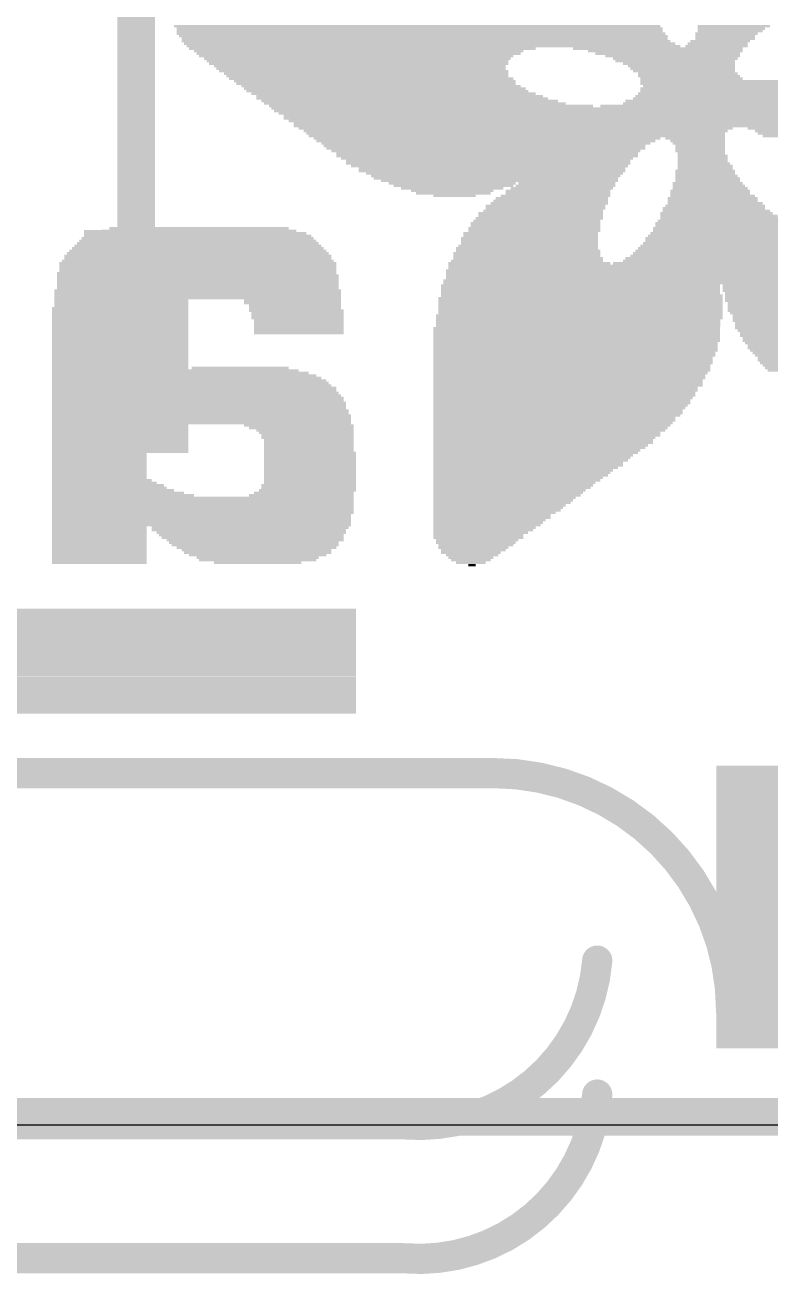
# Model space of a CAD drawing. Extents: x -0.1 to 24.1, y -0.3 to 31.9.
# Drawn here: x 13.33 to 18.34, y 14.06 to 22.45 of the extents above; entities that cross this region are included whole.
import ezdxf

# ---------------------------------------------------------------- set-up
doc = ezdxf.new("R2010")
doc.units = 0
for name, color, linetype in [('1', 12, 'CONTINUOUS'), ('16', 132, 'CONTINUOUS'), ('20', 53, 'CONTINUOUS'), ('21', 253, 'CONTINUOUS'), ('22', 253, 'CONTINUOUS'), ('51', 253, 'CONTINUOUS')]:
    doc.layers.add(name, color=color, linetype=linetype)

# ---------------------------------------------------------------- blocks, each defined once
blk = doc.blocks.new('RECT')
blk.add_solid([(-0.5, -0.5), (0.5, -0.5), (-0.5, 0.5), (0.5, 0.5)])

msp = doc.modelspace()

# ---------------------------------------------------------------- linework, layer by layer
at = {"layer": '1', "const_width": 0.254}
msp.add_lwpolyline([(14.08, 20.3226), (14.08, 22.589)], dxfattribs=at)
at = {"layer": '1', "const_width": 0.127}
msp.add_lwpolyline([(14.0165, 20.3226, 1), (14.1435, 20.3226)], format="xyb", dxfattribs=at)
at = {"layer": '16', "const_width": 0.254}
msp.add_lwpolyline([(0.254, 15.113), (23.749, 15.113)], dxfattribs=at)
at = {"layer": '20'}
msp.add_line((0.254, 15.0586), (23.746, 15.0586), dxfattribs=at)
at = {"layer": '21', "const_width": 0.2032}
msp.add_lwpolyline([(6.78, 17.4226), (16.48, 17.4226)], dxfattribs=at)
at = {"layer": '21', "const_width": 0.1016}
msp.add_lwpolyline([(16.48, 17.3718, 1), (16.48, 17.4734)], format="xyb", dxfattribs=at)
at = {"layer": '51'}
for points, const_width in [([(18.08, 15.8226, 0.4142), (16.48, 17.4226)], 0.2032), ([(16.48, 17.4734, 1), (16.48, 17.3718)], 0.1016), ([(15.88, 15.0626, 0.4142), (17.18, 16.1626)], 0.2032), ([(17.2306, 16.1584, 1), (17.1294, 16.1668)], 0.1016), ([(18.08, 15.8734, 1), (18.08, 15.7718)], 0.1016), ([(18.0292, 15.8226, 1), (18.1308, 15.8226)], 0.1016), ([(15.88, 14.1626, 0.4142), (17.18, 15.2626)], 0.2032), ([(17.2306, 15.2584, 1), (17.1294, 15.2668)], 0.1016), ([(15.8842, 15.1132, 1), (15.8758, 15.012)], 0.1016), ([(15.88, 15.0118, 1), (15.88, 15.1134)], 0.1016), ([(15.8842, 14.2132, 1), (15.8758, 14.112)], 0.1016), ([(15.88, 14.1118, 1), (15.88, 14.2134)], 0.1016)]:
    msp.add_lwpolyline(points, format="xyb", dxfattribs=dict(at, const_width=const_width))
at = {"layer": '51', "const_width": 0.2032}
for points in [[(18.08, 15.8226), (19.08, 15.8226)], [(6.68, 15.0626), (15.88, 15.0626)], [(6.68, 14.1626), (15.88, 14.1626)]]:
    msp.add_lwpolyline(points, dxfattribs=at)

# ---------------------------------------------------------------- block references
at = {"layer": '1'}
for p, xscale, yscale in [((14.08, 20.3226), 0.7, 1.5), ((18.68, 16.5226), 1.4, 1.9)]:
    msp.add_blockref('RECT', p, dxfattribs=dict(at, xscale=xscale, yscale=yscale))
at = {"layer": '22', "rotation": 180}
for p, xscale, yscale in [((15.9695, 22.4409), 3.269, 0.0168), ((15.9863, 22.4242), 3.2689, 0.0167), ((15.9863, 22.4074), 3.2689, 0.0168), ((18.0985, 22.4409), 0.4862, 0.0168), ((18.0817, 22.4242), 0.4527, 0.0167), ((18.0734, 22.4074), 0.4359, 0.0168), ((15.9947, 22.3906), 3.2857, 0.0168), ((16.0114, 22.3739), 3.2858, 0.0167), ((16.0198, 22.3571), 3.269, 0.0168), ((16.0282, 22.3403), 3.2857, 0.0168), ((16.0534, 22.3236), 3.3025, 0.0167), ((17.9896, 22.3236), 0.4023, 0.0167), ((18.0063, 22.3403), 0.4024, 0.0168), ((18.0482, 22.3906), 0.4191, 0.0168), ((18.0399, 22.3739), 0.4023, 0.0167), ((18.0399, 22.3571), 0.4023, 0.0168), ((16.0785, 22.3068), 3.3193, 0.0168), ((15.6007, 22.29), 2.3302, 0.0168), ((15.5756, 22.2733), 2.2129, 0.0167), ((15.5756, 22.2565), 2.1793, 0.0168), ((15.5587, 22.2398), 2.1123, 0.0167), ((17.5872, 22.29), 1.14, 0.0168), ((17.6375, 22.2733), 1.0394, 0.0167), ((17.6543, 22.2565), 0.9723, 0.0168), ((17.6878, 22.2398), 0.9052, 0.0167), ((17.9811, 22.3068), 0.4191, 0.0168), ((15.5672, 22.223), 2.0619, 0.0168), ((15.5672, 22.2062), 2.0285, 0.0168), ((15.5756, 22.1895), 2.0117, 0.0167), ((15.5839, 22.1727), 1.9614, 0.0168), ((15.5923, 22.1559), 1.9446, 0.0168), ((17.7046, 22.223), 0.8382, 0.0168), ((17.7046, 22.2062), 0.8047, 0.0168), ((17.7297, 22.1895), 0.7544, 0.0167), ((17.7464, 22.1727), 0.7209, 0.0168), ((17.7549, 22.1559), 0.7041, 0.0168), ((15.609, 22.1392), 1.9447, 0.0167), ((15.6259, 22.1224), 1.9111, 0.0168), ((15.6342, 22.1056), 1.8944, 0.0168), ((15.6593, 22.0889), 1.9111, 0.0167), ((15.6845, 22.0721), 1.8944, 0.0168), ((17.7632, 22.1392), 0.6873, 0.0167), ((17.7884, 22.1224), 0.6706, 0.0168), ((17.7967, 22.1056), 0.6873, 0.0168), ((17.8135, 22.0889), 0.6873, 0.0167), ((18.7272, 22.0721), 2.5146, 0.0168), ((15.6929, 22.0553), 1.8776, 0.0168), ((15.7264, 22.0386), 1.8776, 0.0167), ((15.7515, 22.0218), 1.8943, 0.0168), ((15.7684, 22.0051), 1.8943, 0.0167), ((15.8102, 21.9883), 1.9111, 0.0168), ((18.6685, 21.9883), 2.4308, 0.0168), ((18.6852, 22.0051), 2.4307, 0.0167), ((18.7188, 22.0553), 2.4978, 0.0168), ((18.6937, 22.0218), 2.4475, 0.0168), ((18.7104, 22.0386), 2.4476, 0.0167), ((15.8521, 21.9715), 1.9279, 0.0168), ((15.8689, 21.9548), 1.9614, 0.0167), ((15.9192, 21.938), 1.995, 0.0168), ((15.9527, 21.9212), 2.0284, 0.0168), ((16.0617, 21.9045), 2.1793, 0.0167), ((18.4757, 21.9045), 2.5482, 0.0167), ((18.5679, 21.9212), 2.4308, 0.0168), ((18.5847, 21.938), 2.4308, 0.0168), ((18.6266, 21.9548), 2.414, 0.0167), ((18.6434, 21.9715), 2.4141, 0.0168), ((17.3525, 21.8877), 4.7274, 0.0168), ((17.3526, 21.8709), 4.6939, 0.0168), ((17.3525, 21.8542), 4.6268, 0.0167), ((17.3358, 21.8374), 4.5263, 0.0168), ((17.3273, 21.8207), 4.5095, 0.0167), ((17.3106, 21.8039), 4.409, 0.0168), ((17.2855, 21.7871), 4.2916, 0.0168), ((17.252, 21.7704), 4.2245, 0.0167), ((16.6317, 21.7536), 2.9169, 0.0168), ((16.6317, 21.7368), 2.8499, 0.0168), ((18.6685, 21.7536), 0.9556, 0.0168), ((18.7355, 21.7368), 0.9891, 0.0168), ((16.6317, 21.7201), 2.8163, 0.0167), ((16.6401, 21.7033), 2.7995, 0.0168), ((16.4389, 21.6865), 2.3302, 0.0168), ((16.4305, 21.6698), 2.2799, 0.0167), ((16.4305, 21.653), 2.2128, 0.0168), ((17.8387, 21.6865), 0.4023, 0.0168), ((17.8554, 21.6698), 0.3688, 0.0167), ((17.8638, 21.653), 0.352, 0.0168), ((18.7523, 21.7201), 0.989, 0.0167), ((18.8026, 21.7033), 1.0226, 0.0168), ((16.4221, 21.6362), 2.1626, 0.0168), ((16.4305, 21.6195), 2.1458, 0.0167), ((16.4305, 21.6027), 2.0788, 0.0168), ((16.4389, 21.586), 2.0284, 0.0167), ((16.4389, 21.5692), 2.0284, 0.0168), ((17.8722, 21.6362), 0.3352, 0.0168), ((17.8722, 21.6195), 0.3352, 0.0167), ((17.8722, 21.6027), 0.3352, 0.0168), ((17.8805, 21.586), 0.3185, 0.0167), ((17.889, 21.5692), 0.3353, 0.0168), ((16.4389, 21.5524), 1.9614, 0.0168), ((16.4473, 21.5357), 1.9111, 0.0167), ((16.4473, 21.5189), 1.9111, 0.0168), ((16.4556, 21.5021), 1.8608, 0.0168), ((16.4724, 21.4854), 1.7938, 0.0167), ((17.8973, 21.5189), 0.3521, 0.0168), ((17.9057, 21.5021), 0.3688, 0.0168), ((17.9057, 21.4854), 0.3688, 0.0167), ((17.889, 21.5524), 0.3353, 0.0168), ((17.889, 21.5357), 0.3353, 0.0167), ((16.4724, 21.4686), 1.7938, 0.0168), ((16.4892, 21.4518), 1.7267, 0.0168), ((16.4976, 21.4351), 1.6764, 0.0167), ((16.4976, 21.4183), 1.6429, 0.0168), ((16.5227, 21.4016), 1.5926, 0.0167), ((17.9141, 21.4351), 0.4191, 0.0167), ((17.9225, 21.4183), 0.4358, 0.0168), ((17.9225, 21.4016), 0.4358, 0.0167), ((17.9058, 21.4686), 0.4023, 0.0168), ((17.9058, 21.4518), 0.4023, 0.0168), ((16.2042, 21.3848), 0.855, 0.0168), ((16.2126, 21.368), 0.8047, 0.0168), ((16.2042, 21.3513), 0.6873, 0.0167), ((16.2042, 21.3345), 0.5532, 0.0168), ((16.2126, 21.3177), 0.5029, 0.0168), ((16.9167, 21.3345), 0.7041, 0.0168), ((16.9167, 21.3177), 0.7041, 0.0168), ((16.9418, 21.3513), 0.6874, 0.0167), ((16.967, 21.368), 0.6705, 0.0168), ((16.9753, 21.3848), 0.6538, 0.0168), ((17.9393, 21.3345), 0.5365, 0.0168), ((17.9393, 21.3177), 0.5365, 0.0168), ((17.9225, 21.3848), 0.4694, 0.0168), ((17.9309, 21.368), 0.4862, 0.0168), ((17.9393, 21.3513), 0.5029, 0.0167), ((16.221, 21.301), 0.2849, 0.0167), ((16.8329, 21.2339), 0.8047, 0.0168), ((16.858, 21.2507), 0.7879, 0.0167), ((16.8664, 21.2674), 0.7711, 0.0168), ((16.8748, 21.2842), 0.7543, 0.0168), ((16.8999, 21.301), 0.7376, 0.0167), ((17.9728, 21.2339), 0.6706, 0.0168), ((17.9728, 21.2507), 0.637, 0.0167), ((17.9561, 21.2842), 0.6035, 0.0168), ((17.9561, 21.2674), 0.6035, 0.0168), ((17.956, 21.301), 0.57, 0.0167), ((16.7909, 21.1501), 0.855, 0.0168), ((16.7993, 21.1836), 0.8382, 0.0168), ((16.7993, 21.1669), 0.8382, 0.0167), ((16.8161, 21.2004), 0.8047, 0.0167), ((16.8329, 21.2171), 0.8047, 0.0168), ((17.9812, 21.1836), 0.7544, 0.0168), ((17.9979, 21.1669), 0.7879, 0.0167), ((18.0063, 21.1501), 0.8046, 0.0168), ((17.9644, 21.2171), 0.6874, 0.0168), ((17.9811, 21.2004), 0.7209, 0.0167), ((14.5026, 21.0663), 1.3076, 0.0167), ((14.5026, 21.083), 1.207, 0.0168), ((16.7574, 21.083), 0.8885, 0.0168), ((16.7574, 21.0663), 0.8885, 0.0167), ((16.7658, 21.1166), 0.8717, 0.0167), ((16.7658, 21.0998), 0.8717, 0.0168), ((16.7742, 21.1333), 0.8549, 0.0168), ((18.0482, 21.083), 0.9891, 0.0168), ((18.065, 21.0663), 1.0226, 0.0167), ((18.0146, 21.1166), 0.8885, 0.0167), ((18.0314, 21.0998), 0.9221, 0.0168), ((18.0147, 21.1333), 0.855, 0.0168), ((14.4943, 20.9825), 1.6261, 0.0167), ((14.4943, 20.9992), 1.5925, 0.0168), ((14.4943, 21.016), 1.5591, 0.0167), ((14.5027, 21.0327), 1.5087, 0.0168), ((14.5027, 21.0495), 1.4417, 0.0168), ((16.7239, 21.016), 0.922, 0.0167), ((16.7239, 20.9992), 0.922, 0.0168), ((16.7239, 20.9825), 0.922, 0.0167), ((16.7323, 21.0495), 0.9053, 0.0168), ((16.7323, 21.0327), 0.9053, 0.0168), ((18.7188, 20.9825), 2.4643, 0.0167), ((18.7188, 21.016), 2.4308, 0.0167), ((18.7272, 20.9992), 2.4475, 0.0168), ((18.7272, 21.0327), 2.414, 0.0168), ((18.7355, 21.0495), 2.3973, 0.0168), ((14.4943, 20.8986), 1.7937, 0.0168), ((14.4943, 20.9154), 1.7603, 0.0168), ((14.4943, 20.9322), 1.7267, 0.0167), ((14.4943, 20.9489), 1.6931, 0.0168), ((14.4943, 20.9657), 1.6597, 0.0168), ((16.7071, 20.9154), 0.989, 0.0168), ((16.7071, 20.8986), 0.989, 0.0168), ((16.7071, 20.9489), 0.9556, 0.0168), ((16.7155, 20.9322), 0.9723, 0.0167), ((16.7155, 20.9657), 0.9388, 0.0168), ((18.6937, 20.8986), 2.5817, 0.0168), ((18.702, 20.9154), 2.5649, 0.0168), ((18.702, 20.9322), 2.5314, 0.0167), ((18.7104, 20.9489), 2.5146, 0.0168), ((18.7188, 20.9657), 2.4978, 0.0168), ((14.4943, 20.8483), 1.8608, 0.0168), ((14.4943, 20.8316), 1.8608, 0.0167), ((14.4943, 20.8148), 1.8608, 0.0168), ((14.4943, 20.8651), 1.8273, 0.0168), ((14.4943, 20.8819), 1.7937, 0.0167), ((18.0901, 20.8316), 3.8222, 0.0167), ((18.0985, 20.8148), 3.839, 0.0168), ((16.7239, 20.8483), 1.0897, 0.0168), ((16.7071, 20.8651), 1.0226, 0.0168), ((16.7155, 20.8819), 1.0058, 0.0167), ((18.6434, 20.8483), 2.7157, 0.0168), ((18.6685, 20.8651), 2.632, 0.0168), ((18.6769, 20.8819), 2.6152, 0.0167), ((14.4859, 20.7813), 1.8776, 0.0167), ((14.4943, 20.7645), 1.8943, 0.0168), ((14.4943, 20.7477), 1.8943, 0.0167), ((14.4943, 20.731), 1.8943, 0.0168), ((14.4943, 20.798), 1.8608, 0.0168), ((18.0902, 20.731), 3.8893, 0.0168), ((18.0902, 20.798), 3.8557, 0.0168), ((18.0902, 20.7813), 3.8557, 0.0167), ((18.0985, 20.7645), 3.8725, 0.0168), ((18.0985, 20.7477), 3.8725, 0.0167), ((14.4943, 20.6639), 1.9279, 0.0168), ((14.4943, 20.6471), 1.9279, 0.0167), ((14.4943, 20.7142), 1.8943, 0.0168), ((14.4943, 20.6974), 1.8943, 0.0167), ((14.4943, 20.6807), 1.8943, 0.0168), ((17.0675, 20.6974), 1.8776, 0.0167), ((17.0675, 20.6807), 1.8776, 0.0168), ((17.0675, 20.6639), 1.8776, 0.0168), ((17.0675, 20.6471), 1.8776, 0.0167), ((18.0902, 20.7142), 3.8893, 0.0168), ((19.0373, 20.6974), 2.0284, 0.0167), ((19.0373, 20.6807), 2.0284, 0.0168), ((19.0457, 20.6639), 2.0452, 0.0168), ((19.0541, 20.6471), 2.0285, 0.0167), ((13.8656, 20.5801), 0.6706, 0.0168), ((13.8572, 20.5633), 0.6538, 0.0167), ((14.4943, 20.6304), 1.9279, 0.0168), ((14.4943, 20.6136), 1.9279, 0.0168), ((13.874, 20.5968), 0.6873, 0.0167), ((15.1313, 20.5968), 0.6538, 0.0167), ((15.1313, 20.5801), 0.6538, 0.0168), ((15.1481, 20.5633), 0.6203, 0.0167), ((17.0676, 20.6136), 1.9111, 0.0168), ((17.0676, 20.5968), 1.9111, 0.0167), ((17.0676, 20.5801), 1.9111, 0.0168), ((17.0676, 20.5633), 1.9111, 0.0167), ((17.0759, 20.6304), 1.8944, 0.0168), ((19.0541, 20.6304), 2.0285, 0.0168), ((19.0624, 20.6136), 2.0452, 0.0168), ((19.0624, 20.5968), 2.0452, 0.0167), ((19.0708, 20.5801), 2.0284, 0.0168), ((19.0708, 20.5633), 2.0284, 0.0167), ((13.8405, 20.513), 0.6538, 0.0167), ((13.8405, 20.4963), 0.6538, 0.0168), ((13.8405, 20.4795), 0.6538, 0.0168), ((13.8489, 20.5466), 0.6705, 0.0168), ((13.8489, 20.5298), 0.6705, 0.0168), ((15.1481, 20.5466), 0.6203, 0.0168), ((15.1564, 20.5298), 0.637, 0.0168), ((15.1648, 20.513), 0.6202, 0.0167), ((15.1648, 20.4963), 0.6202, 0.0168), ((15.1648, 20.4795), 0.6202, 0.0168), ((17.0592, 20.4963), 1.9279, 0.0168), ((17.0592, 20.4795), 1.9279, 0.0168), ((17.0676, 20.5466), 1.9111, 0.0168), ((17.0676, 20.5298), 1.9111, 0.0168), ((17.0676, 20.513), 1.9111, 0.0167), ((19.0792, 20.5466), 2.0452, 0.0168), ((19.0792, 20.5298), 2.0452, 0.0168), ((19.096, 20.513), 2.0452, 0.0167), ((19.1044, 20.4963), 2.0285, 0.0168), ((19.1044, 20.4795), 2.0285, 0.0168), ((13.8405, 20.4627), 0.6538, 0.0167), ((13.8321, 20.446), 0.637, 0.0168), ((13.8321, 20.4292), 0.637, 0.0168), ((13.8321, 20.4124), 0.637, 0.0167), ((13.8321, 20.3957), 0.637, 0.0168), ((15.1732, 20.4627), 0.6035, 0.0167), ((15.1732, 20.446), 0.6035, 0.0168), ((15.1732, 20.4292), 0.6035, 0.0168), ((15.1732, 20.4124), 0.6035, 0.0167), ((15.1732, 20.3957), 0.6035, 0.0168), ((17.0424, 20.4124), 1.9278, 0.0167), ((17.0424, 20.3957), 1.9278, 0.0168), ((17.0508, 20.4627), 1.9111, 0.0167), ((17.0508, 20.446), 1.9111, 0.0168), ((17.0508, 20.4292), 1.9111, 0.0168), ((19.1044, 20.4627), 2.0285, 0.0167), ((19.1211, 20.446), 2.0284, 0.0168), ((19.1211, 20.4292), 2.0284, 0.0168), ((19.1211, 20.4124), 2.0284, 0.0167), ((19.1379, 20.3957), 2.0284, 0.0168), ((13.8321, 20.3789), 0.637, 0.0168), ((13.8321, 20.3621), 0.637, 0.0167), ((13.8321, 20.3454), 0.637, 0.0168), ((13.8321, 20.3286), 0.637, 0.0167), ((13.8321, 20.3119), 0.637, 0.0168), ((15.1732, 20.3789), 0.6035, 0.0168), ((17.0424, 20.3789), 1.9278, 0.0168), ((17.0424, 20.3621), 1.9278, 0.0167), ((17.0424, 20.3454), 1.9278, 0.0168), ((17.0424, 20.3286), 1.9278, 0.0167), ((17.034, 20.3119), 1.911, 0.0168), ((19.1547, 20.3621), 2.0285, 0.0167), ((19.1463, 20.3789), 2.0117, 0.0168), ((19.1631, 20.3454), 2.0117, 0.0168), ((19.1631, 20.3286), 2.0117, 0.0167), ((19.1715, 20.3119), 1.9949, 0.0168), ((13.8321, 20.2951), 0.637, 0.0168), ((13.8321, 20.2783), 0.637, 0.0167), ((13.8321, 20.2616), 0.637, 0.0168), ((13.8321, 20.2448), 0.637, 0.0168), ((13.8321, 20.228), 0.637, 0.0167), ((17.034, 20.2951), 1.911, 0.0168), ((17.034, 20.2783), 1.911, 0.0167), ((17.034, 20.2616), 1.911, 0.0168), ((17.0257, 20.2448), 1.8943, 0.0168), ((17.0257, 20.228), 1.8943, 0.0167), ((19.1882, 20.2951), 1.9949, 0.0168), ((19.1882, 20.2783), 1.9949, 0.0167), ((19.1966, 20.2616), 1.9781, 0.0168), ((19.2133, 20.2448), 1.9782, 0.0168), ((19.2217, 20.228), 1.9614, 0.0167), ((13.8321, 20.2113), 0.637, 0.0168), ((13.8321, 20.1945), 0.637, 0.0168), ((13.8321, 20.1777), 0.637, 0.0167), ((13.8321, 20.161), 0.637, 0.0168), ((13.8321, 20.1442), 0.637, 0.0167), ((14.7792, 20.1442), 0.6538, 0.0167), ((17.0173, 20.2113), 1.8775, 0.0168), ((17.0173, 20.1945), 1.8775, 0.0168), ((17.0173, 20.1777), 1.8775, 0.0167), ((17.0089, 20.161), 1.8608, 0.0168), ((17.0089, 20.1442), 1.8608, 0.0167), ((19.2385, 20.2113), 1.9614, 0.0168), ((19.2385, 20.1945), 1.9614, 0.0168), ((19.2469, 20.1777), 1.9447, 0.0167), ((19.2553, 20.161), 1.9279, 0.0168), ((19.272, 20.1442), 1.9278, 0.0167), ((13.8321, 20.1275), 0.637, 0.0168), ((13.8321, 20.1107), 0.637, 0.0168), ((14.4356, 20.0604), 1.844, 0.0168), ((14.4021, 20.0939), 1.7769, 0.0167), ((14.4189, 20.0772), 1.8105, 0.0168), ((14.7374, 20.1107), 1.0059, 0.0168), ((14.7709, 20.1275), 0.8047, 0.0168), ((17.0089, 20.1275), 1.8608, 0.0168), ((17.0005, 20.1107), 1.844, 0.0168), ((16.9921, 20.0939), 1.8272, 0.0167), ((16.9921, 20.0772), 1.8272, 0.0168), ((16.9838, 20.0604), 1.8105, 0.0168), ((19.2804, 20.1275), 1.9111, 0.0168), ((14.444, 20.0436), 1.8608, 0.0167), ((14.4775, 19.9766), 1.9278, 0.0168), ((14.4524, 20.0269), 1.8775, 0.0168), ((14.4692, 20.0101), 1.9111, 0.0168), ((14.4692, 19.9933), 1.9111, 0.0167), ((16.9838, 20.0436), 1.8105, 0.0167), ((16.9838, 20.0269), 1.8105, 0.0168), ((16.967, 20.0101), 1.7769, 0.0168), ((16.967, 19.9933), 1.7769, 0.0167), ((16.9586, 19.9766), 1.7602, 0.0168), ((14.4859, 19.9598), 1.9446, 0.0168), ((14.4943, 19.943), 1.9613, 0.0167), ((14.4943, 19.9263), 1.9613, 0.0168), ((14.5027, 19.9095), 1.9781, 0.0167), ((14.5027, 19.8928), 1.9781, 0.0168), ((16.9586, 19.9598), 1.7602, 0.0168), ((16.9502, 19.943), 1.7434, 0.0167), ((16.9418, 19.9263), 1.7266, 0.0168), ((16.9418, 19.9095), 1.7266, 0.0167), ((16.9335, 19.8928), 1.7099, 0.0168), ((14.5194, 19.8257), 2.0116, 0.0168), ((14.5194, 19.8089), 2.0116, 0.0167), ((14.5027, 19.876), 1.9781, 0.0168), ((14.5111, 19.8592), 1.9949, 0.0167), ((14.5111, 19.8425), 1.9949, 0.0168), ((16.9251, 19.876), 1.6931, 0.0168), ((16.9167, 19.8592), 1.6764, 0.0167), ((16.9167, 19.8425), 1.6764, 0.0168), ((16.9083, 19.8257), 1.6596, 0.0168), ((16.8916, 19.8089), 1.6261, 0.0167), ((14.5194, 19.7922), 2.0116, 0.0168), ((14.5194, 19.7754), 2.0116, 0.0168), ((13.8321, 19.7586), 0.637, 0.0167), ((13.8321, 19.7419), 0.637, 0.0168), ((13.8321, 19.7251), 0.637, 0.0167), ((15.1732, 19.7586), 0.7376, 0.0167), ((15.19, 19.7419), 0.7041, 0.0168), ((15.2151, 19.7251), 0.6538, 0.0167), ((16.8916, 19.7922), 1.6261, 0.0168), ((16.8832, 19.7754), 1.6093, 0.0168), ((16.8748, 19.7586), 1.5925, 0.0167), ((16.8664, 19.7419), 1.5758, 0.0168), ((16.858, 19.7251), 1.559, 0.0167), ((13.8321, 19.7084), 0.637, 0.0168), ((13.8321, 19.6916), 0.637, 0.0168), ((13.8321, 19.6748), 0.637, 0.0167), ((13.8321, 19.6581), 0.637, 0.0168), ((13.8321, 19.6413), 0.637, 0.0168), ((15.2235, 19.7084), 0.637, 0.0168), ((15.2319, 19.6916), 0.6203, 0.0168), ((15.2319, 19.6748), 0.6203, 0.0167), ((15.2403, 19.6581), 0.6035, 0.0168), ((15.2403, 19.6413), 0.6035, 0.0168), ((16.8413, 19.7084), 1.5255, 0.0168), ((16.8413, 19.6916), 1.5255, 0.0168), ((16.8245, 19.6748), 1.4919, 0.0167), ((16.8161, 19.6581), 1.4752, 0.0168), ((16.8161, 19.6413), 1.4752, 0.0168), ((13.8321, 19.6245), 0.637, 0.0167), ((13.8321, 19.6078), 0.637, 0.0168), ((13.8321, 19.591), 0.637, 0.0168), ((13.8321, 19.5742), 0.637, 0.0167), ((13.8321, 19.5575), 0.637, 0.0168), ((15.2403, 19.6245), 0.6035, 0.0167), ((15.2403, 19.6078), 0.6035, 0.0168), ((15.2403, 19.591), 0.6035, 0.0168), ((15.2487, 19.5742), 0.6203, 0.0167), ((15.2487, 19.5575), 0.6203, 0.0168), ((16.7994, 19.6245), 1.4417, 0.0167), ((16.791, 19.6078), 1.4249, 0.0168), ((16.7742, 19.591), 1.3914, 0.0168), ((16.7658, 19.5742), 1.3746, 0.0167), ((16.7491, 19.5575), 1.3411, 0.0168), ((13.8321, 19.5407), 0.637, 0.0168), ((13.8321, 19.5239), 0.637, 0.0167), ((13.8321, 19.5072), 0.637, 0.0168), ((13.8321, 19.4904), 0.637, 0.0167), ((13.8321, 19.4737), 0.637, 0.0168), ((15.2487, 19.5407), 0.6203, 0.0168), ((15.2487, 19.5239), 0.6203, 0.0167), ((15.2487, 19.5072), 0.6203, 0.0168), ((15.2487, 19.4904), 0.6203, 0.0167), ((15.2487, 19.4737), 0.6203, 0.0168), ((16.7407, 19.5407), 1.3243, 0.0168), ((16.7323, 19.5239), 1.3075, 0.0167), ((16.7155, 19.5072), 1.274, 0.0168), ((16.7155, 19.4904), 1.274, 0.0167), ((16.6988, 19.4737), 1.2405, 0.0168), ((13.8321, 19.4569), 0.637, 0.0168), ((13.8321, 19.4402), 0.637, 0.0167), ((13.8321, 19.4234), 0.637, 0.0168), ((13.8321, 19.4066), 0.637, 0.0168), ((13.8489, 19.3899), 0.6705, 0.0167), ((15.2487, 19.4569), 0.6203, 0.0168), ((15.2487, 19.4402), 0.6203, 0.0167), ((15.2487, 19.4234), 0.6203, 0.0168), ((15.2487, 19.4066), 0.6203, 0.0168), ((15.2487, 19.3899), 0.6203, 0.0167), ((16.682, 19.4569), 1.207, 0.0168), ((16.6736, 19.4402), 1.1902, 0.0167), ((16.6652, 19.4234), 1.1734, 0.0168), ((16.6485, 19.4066), 1.1399, 0.0168), ((16.6401, 19.3899), 1.1231, 0.0167), ((13.8656, 19.3731), 0.704, 0.0168), ((13.9243, 19.3228), 0.8214, 0.0168), ((13.8908, 19.3563), 0.7543, 0.0168), ((13.8992, 19.3396), 0.7711, 0.0167), ((13.9579, 19.3061), 0.8885, 0.0167), ((15.2067, 19.3061), 0.6706, 0.0167), ((15.2319, 19.3228), 0.6538, 0.0168), ((15.2403, 19.3563), 0.6371, 0.0168), ((15.2403, 19.3396), 0.6371, 0.0167), ((15.2487, 19.3731), 0.6203, 0.0168), ((16.6233, 19.3731), 1.0896, 0.0168), ((16.6149, 19.3563), 1.0728, 0.0168), ((16.6066, 19.3396), 1.0561, 0.0167), ((16.5898, 19.3228), 1.0226, 0.0168), ((16.5814, 19.3061), 1.0058, 0.0167), ((14.5278, 19.2725), 2.0284, 0.0168), ((14.5278, 19.2558), 2.0284, 0.0167), ((14.5278, 19.239), 2.0284, 0.0168), ((14.5278, 19.2222), 2.0284, 0.0168), ((13.9914, 19.2893), 0.9555, 0.0168), ((15.19, 19.2893), 0.7041, 0.0168), ((16.573, 19.2893), 0.989, 0.0168), ((16.5563, 19.2725), 0.9555, 0.0168), ((16.5479, 19.2558), 0.9387, 0.0167), ((16.5395, 19.239), 0.922, 0.0168), ((16.5227, 19.2222), 0.8884, 0.0168), ((14.5278, 19.2055), 2.0284, 0.0167), ((14.5278, 19.1887), 2.0284, 0.0168), ((14.5278, 19.1719), 2.0284, 0.0168), ((14.5194, 19.1552), 2.0116, 0.0167), ((14.5194, 19.1384), 2.0116, 0.0168), ((16.5144, 19.2055), 0.8717, 0.0167), ((16.506, 19.1887), 0.8549, 0.0168), ((16.4892, 19.1719), 0.8214, 0.0168), ((16.4725, 19.1552), 0.7879, 0.0167), ((16.4725, 19.1384), 0.7879, 0.0168), ((14.5194, 19.1216), 2.0116, 0.0168), ((14.5194, 19.1049), 2.0116, 0.0167), ((14.5194, 19.0881), 2.0116, 0.0168), ((13.8321, 19.0714), 0.637, 0.0167), ((13.8321, 19.0546), 0.637, 0.0168), ((14.8463, 19.0714), 1.3244, 0.0167), ((14.8379, 19.0546), 1.3076, 0.0168), ((16.4557, 19.1216), 0.7543, 0.0168), ((16.4473, 19.1049), 0.7376, 0.0167), ((16.4389, 19.0881), 0.7208, 0.0168), ((16.4222, 19.0714), 0.6873, 0.0167), ((16.4138, 19.0546), 0.6705, 0.0168), ((13.8321, 19.0378), 0.637, 0.0168), ((13.8321, 19.0211), 0.637, 0.0167), ((13.8321, 19.0043), 0.637, 0.0168), ((13.8321, 18.9875), 0.637, 0.0168), ((13.8321, 18.9708), 0.637, 0.0167), ((14.8547, 19.0378), 1.2741, 0.0168), ((14.8547, 19.0211), 1.2405, 0.0167), ((14.8631, 19.0043), 1.2237, 0.0168), ((14.8798, 18.9875), 1.1902, 0.0168), ((14.8715, 18.9708), 1.1399, 0.0167), ((16.397, 19.0378), 0.637, 0.0168), ((16.3803, 19.0211), 0.6035, 0.0167), ((16.3803, 19.0043), 0.6035, 0.0168), ((16.3718, 18.9875), 0.5532, 0.0168), ((16.3635, 18.9708), 0.5365, 0.0167), ((13.8321, 18.954), 0.637, 0.0168), ((13.8321, 18.9372), 0.637, 0.0168), ((13.8321, 18.9205), 0.637, 0.0167), ((13.8321, 18.9037), 0.637, 0.0168), ((13.8321, 18.887), 0.637, 0.0167), ((14.8798, 18.954), 1.1232, 0.0168), ((14.8883, 18.9372), 1.0729, 0.0168), ((14.8882, 18.9205), 1.0058, 0.0167), ((14.8966, 18.9037), 0.989, 0.0168), ((14.8966, 18.887), 0.922, 0.0167), ((16.3635, 18.954), 0.5029, 0.0168), ((16.3467, 18.9372), 0.4694, 0.0168), ((16.3299, 18.9037), 0.4024, 0.0168), ((16.3467, 18.9205), 0.4359, 0.0167), ((16.3383, 18.887), 0.352, 0.0167), ((13.8321, 18.8702), 0.637, 0.0168), ((13.8321, 18.8534), 0.637, 0.0168), ((13.8321, 18.8367), 0.637, 0.0167), ((14.8966, 18.8702), 0.8214, 0.0168), ((14.8966, 18.8534), 0.7879, 0.0168), ((14.8966, 18.8367), 0.5868, 0.0167), ((16.3299, 18.8702), 0.3018, 0.0168), ((16.3299, 18.8534), 0.2682, 0.0168), ((16.3299, 18.8367), 0.2012, 0.0167), ((16.3383, 18.8199), 0.0503, 0.0168), ((8.5598, 18.5181), 13.998, 0.0168), ((8.5598, 18.5014), 13.998, 0.0167), ((8.5598, 18.4846), 13.998, 0.0168), ((8.5598, 18.4679), 13.998, 0.0167), ((8.5598, 18.4511), 13.998, 0.0168), ((8.5598, 18.4343), 13.998, 0.0168), ((12.139, 18.4176), 6.8397, 0.0167), ((12.139, 18.4008), 6.8397, 0.0168), ((12.139, 18.384), 6.8397, 0.0168), ((12.139, 18.3673), 6.8397, 0.0167), ((12.139, 18.3505), 6.8397, 0.0168), ((12.139, 18.3337), 6.8397, 0.0168), ((12.139, 18.317), 6.8397, 0.0167), ((12.139, 18.3002), 6.8397, 0.0168), ((12.139, 18.2834), 6.8397, 0.0168), ((12.139, 18.2667), 6.8397, 0.0167), ((12.139, 18.2499), 6.8397, 0.0168), ((12.139, 18.2332), 6.8397, 0.0167), ((12.139, 18.2164), 6.8397, 0.0168), ((12.139, 18.1996), 6.8397, 0.0168), ((12.139, 18.1829), 6.8397, 0.0167), ((12.139, 18.1661), 6.8397, 0.0168), ((12.139, 18.1493), 6.8397, 0.0168), ((12.139, 18.1326), 6.8397, 0.0167), ((12.139, 18.1158), 6.8397, 0.0168), ((12.139, 18.099), 6.8397, 0.0168), ((12.139, 18.0823), 6.8397, 0.0167), ((12.139, 18.0655), 6.8397, 0.0168), ((12.139, 18.0488), 6.8397, 0.0167), ((12.139, 18.032), 6.8397, 0.0168), ((12.139, 18.0152), 6.8397, 0.0168), ((12.139, 17.9985), 6.8397, 0.0167), ((12.139, 17.9817), 6.8397, 0.0168), ((12.139, 17.9649), 6.8397, 0.0168), ((12.139, 17.9482), 6.8397, 0.0167), ((12.139, 17.9314), 6.8397, 0.0168), ((12.139, 17.9146), 6.8397, 0.0168), ((12.139, 17.8979), 6.8397, 0.0167), ((12.139, 17.8811), 6.8397, 0.0168), ((12.139, 17.8643), 6.8397, 0.0168), ((12.139, 17.8476), 6.8397, 0.0167), ((12.139, 17.8308), 6.8397, 0.0168)]:
    msp.add_blockref('RECT', p, dxfattribs=dict(at, xscale=xscale, yscale=yscale))

doc.saveas('drawing.dxf')
